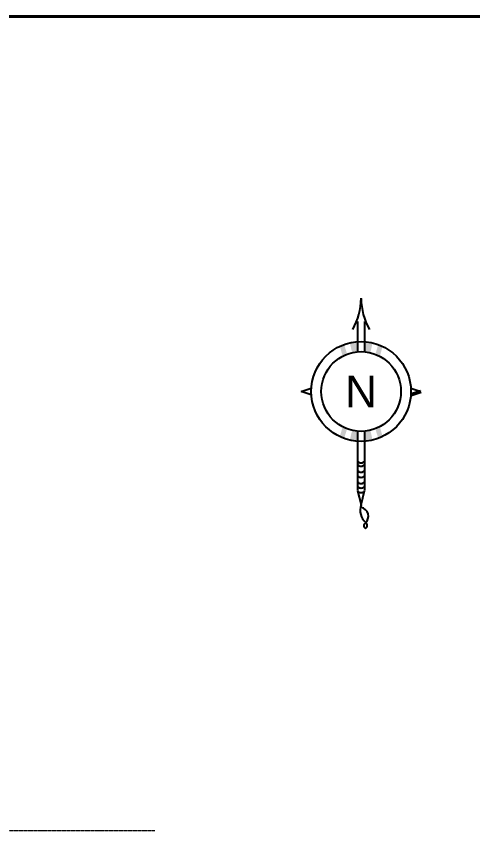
# Model space of a CAD drawing. Header units: millimetres. Extents: x 2402294 to 3337895, y 3394997 to 3969149.
# Drawn here: x 2478917 to 2496844, y 3896859 to 3929111 of the extents above; entities that cross this region are included whole.
import ezdxf

# ---------------------------------------------------------------- set-up
doc = ezdxf.new("R2010")
doc.units = ezdxf.units.MM
doc.header["$MEASUREMENT"] = 0
doc.linetypes.add('CENTER', pattern=[2, 1.25, -0.25, 0.25, -0.25])
for name, color, linetype, lineweight in [('centreline', 52, 'CENTER', 5), ('Column-0.5', 14, 'Continuous', 50), ('wall 0.4', 7, 'Continuous', 40)]:
    doc.layers.add(name, color=color, linetype=linetype, lineweight=lineweight)
doc.styles.add('ARIAL', font='arial.ttf')

# ---------------------------------------------------------------- blocks, each defined once
blk = doc.blocks.new('NORTH-flat-1-flat-1-flat-1-flat-1')
at = {"color": 7, "ltscale": 5}
for p, q in [((-144, 2743), (-144, 1561)), ((131, 2743), (131, 1562)), ((-2351, 0), (-1959, 131)), ((1959, 131), (2351, 0)), ((-1959, -131), (-2351, 0)), ((-144, -1561), (-144, -3004)), ((131, -1562), (131, -3004)), ((-144, -3004), (-144, -3895)), ((131, -3004), (131, -3895)), ((-136, -3908), (0, -4454)), ((0, -4454), (136, -3908))]:
    blk.add_line(p, q, dxfattribs=at)
at = {"color": 7}
for centre, major_axis, start_param, end_param in [((-2518, 3685), (0, 2518), 4.195324, 4.701685), ((2518, 3685), (0, 2518), 1.581726, 2.088087), ((0, 0), (0, 1959), 4.712383, 10.995568), ((0, 0), (0, 1567), -1.570773, 4.712412), ((605, -4665), (0, 641), 1.234852, 2.432453), ((-70, -4902), (0, 356), 3.883478, 6.061031), ((108, -5260), (0, 135), 3.624641, 5.648931), ((227, -5272), (0, 122), 0.483477, 2.658273)]:
    blk.add_ellipse(centre, major_axis=major_axis, ratio=0.999999, start_param=start_param, end_param=end_param, dxfattribs=at)
at = {"color": 1}
for centre, start_param, end_param in [((0, -2627), 2.270048, 4.013791), ((0, -2754), 2.269692, 4.013436), ((0, -2995), 2.269337, 4.013081), ((0, -3198), 2.270048, 4.013791), ((0, -3439), 2.269711, 4.013455), ((0, -3617), 2.270048, 4.013791), ((0, -3794), 2.269692, 4.013436)]:
    blk.add_ellipse(centre, major_axis=(0, 178), ratio=0.999999, start_param=start_param, end_param=end_param, dxfattribs=at)
at = {"color": 1, "ltscale": 5}
for points in [[(-441, 1905), (-143, 1949), (-352, 1523), (-143, 1541)], [(453, 1905), (155, 1949), (364, 1523), (155, 1541)], [(-834, 1772), (-662, 1834), (-727, 1390), (-548, 1461)], [(846, 1772), (673, 1834), (739, 1390), (560, 1461)], [(-834, -1772), (-662, -1833), (-727, -1390), (-548, -1461)], [(-441, -1905), (-143, -1949), (-352, -1523), (-143, -1541)], [(453, -1905), (155, -1949), (364, -1523), (155, -1541)], [(846, -1772), (673, -1833), (739, -1390), (560, -1461)]]:
    blk.add_solid(points, dxfattribs=at)
at = {"layer": 'Column-0.5', "ltscale": 5}
blk.add_line((2351, 0), (1959, -131), dxfattribs=at)
at = {"color": 7, "ltscale": 5, "style": 'ARIAL'}
blk.add_text('N', height=1250, rotation=0.0002, dxfattribs=at).set_placement((-631, -625))

msp = doc.modelspace()

# ---------------------------------------------------------------- linework, layer by layer
at = {"layer": 'centreline', "ltscale": 5}
msp.add_line((2484358.3, 3897125.2), (2441838.8, 3897125.2), dxfattribs=at)
at = {"layer": 'wall 0.4', "ltscale": 5}
msp.add_lwpolyline([(2419644.4, 3929110.9), (2617704.9, 3929110.9), (2617775.6, 3858072), (2419715.1, 3858072)], close=True, dxfattribs=at)

# ---------------------------------------------------------------- block references
at = {"ltscale": 5}
msp.add_blockref('NORTH-flat-1-flat-1-flat-1-flat-1', (2492461.7, 3914380.7), dxfattribs=at)

doc.saveas('drawing.dxf')
